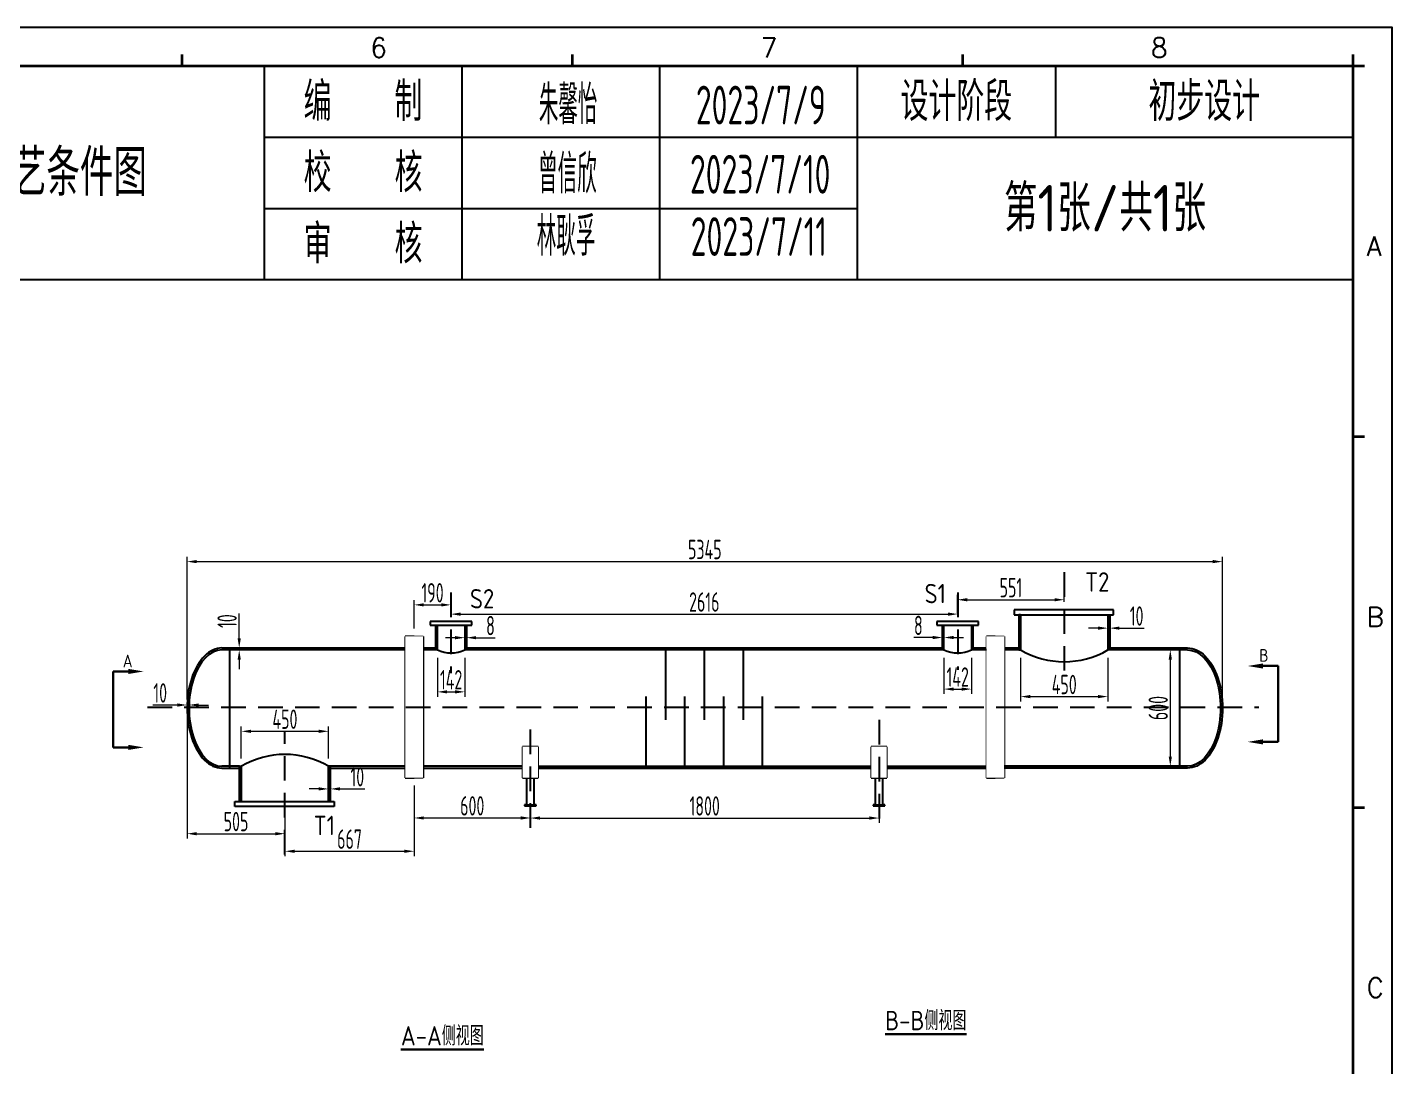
# Model space of a CAD drawing. Header units: millimetres. Extents: x 336 to 1177, y 752 to 1346.
# Drawn here: x 824.5 to 1176.7, y 1077.9 to 1346.1 of the extents above; entities that cross this region are included whole.
import ezdxf

# ---------------------------------------------------------------- set-up
doc = ezdxf.new("R2010")
doc.units = ezdxf.units.MM
doc.set_wipeout_variables(frame=1)
doc.header["$PDMODE"] = 3
doc.linetypes.add('DASHED2', pattern=[9.525, 6.35, -3.175])
for name, color, linetype, lineweight in [('03-标注', 5, 'Continuous', 18), ('09-文本', 7, 'Continuous', 25), ('3-中心线', 10, 'DASHED2', 25), ('INSTRUCTION', 6, 'Continuous', 30), ('设备', 7, 'Continuous', 30)]:
    doc.layers.add(name, color=color, linetype=linetype, lineweight=lineweight)
for name, color, linetype in [('图框内', 7, 'Continuous'), ('图框外', 7, 'Continuous'), ('文字', 7, 'Continuous')]:
    doc.layers.add(name, color=color, linetype=linetype)
doc.styles.add('5-gbcbig', font='gbenor.shx', dxfattribs={"width": 0.7, "height": 5, "bigfont": 'gbcbig.shx'})
doc.styles.add('Romans', font='romans.shx')
doc.styles.add('VAc', font='gbenor.shx', dxfattribs={"bigfont": 'gbcbig.shx'})
doc.dimstyles.new('1：20', dxfattribs={"dimtxt": 5, "dimasz": 2.5, "dimexe": 1.25, "dimexo": 2, "dimtad": 1, "dimdec": 0, "dimlfac": 20, "dimtxsty": '5-gbcbig', "dimcen": 2.5, "dimclrd": 256, "dimclre": 256, "dimclrt": 256, "dimadec": 0, "dimazin": 0, "dimtfac": 1, "dimtdec": 0, "dimtmove": 0, "dimatfit": 3, "dimfxl": 0, "dimlwd": -1, "dimlwe": -1, "dimarcsym": 0})

# ---------------------------------------------------------------- blocks, each defined once
blk = doc.blocks.new('*D70')
at = {"layer": '03-标注', "transparency": 16777216}
for p, q in [((865.77, 1168.68), (865.77, 1136.76)), ((891.02, 1143.06), (891.02, 1136.76)), ((868.27, 1138.01), (888.52, 1138.01))]:
    blk.add_line(p, q, dxfattribs=at)
for points in [[(868.27, 1138.43), (868.27, 1137.59), (865.77, 1138.01)], [(888.52, 1138.43), (888.52, 1137.59), (891.02, 1138.01)]]:
    blk.add_solid(points, dxfattribs=at)
at = {"layer": 'Defpoints', "color": 0, "transparency": 16777216}
for p in [(865.77, 1170.68), (891.02, 1145.06), (891.02, 1138.01)]:
    blk.add_point(p, dxfattribs=at)
at = {"layer": '03-标注', "transparency": 16777216, "insert": (878.4, 1141.14), "char_height": 5, "attachment_point": 5, "style": '5-gbcbig'}
blk.add_mtext('505', dxfattribs=at)
blk = doc.blocks.new('*D71')
at = {"layer": '03-标注', "transparency": 16777216}
for p, q in [((924.37, 1150.43), (924.37, 1132.23)), ((891.02, 1143.06), (891.02, 1132.23)), ((893.52, 1133.48), (921.87, 1133.48))]:
    blk.add_line(p, q, dxfattribs=at)
for points in [[(893.52, 1133.89), (893.52, 1133.06), (891.02, 1133.48)], [(921.87, 1133.89), (921.87, 1133.06), (924.37, 1133.48)]]:
    blk.add_solid(points, dxfattribs=at)
at = {"layer": 'Defpoints', "color": 0, "transparency": 16777216}
for p in [(924.37, 1152.43), (891.02, 1145.06), (924.37, 1133.48)]:
    blk.add_point(p, dxfattribs=at)
at = {"layer": '03-标注', "transparency": 16777216, "insert": (907.7, 1136.6), "char_height": 5, "attachment_point": 5, "style": '5-gbcbig'}
blk.add_mtext('667', dxfattribs=at)
blk = doc.blocks.new('*D72')
at = {"layer": '03-标注', "transparency": 16777216}
for p, q in [((924.37, 1150.43), (924.37, 1140.82)), ((926.87, 1142.07), (951.87, 1142.07)), ((954.37, 1143.23), (954.37, 1140.82))]:
    blk.add_line(p, q, dxfattribs=at)
for points in [[(926.87, 1142.49), (926.87, 1141.65), (924.37, 1142.07)], [(951.87, 1142.49), (951.87, 1141.65), (954.37, 1142.07)]]:
    blk.add_solid(points, dxfattribs=at)
at = {"layer": 'Defpoints', "color": 0, "transparency": 16777216}
for p in [(924.37, 1152.43), (954.37, 1145.23), (954.37, 1142.07)]:
    blk.add_point(p, dxfattribs=at)
at = {"layer": '03-标注', "transparency": 16777216, "insert": (939.37, 1145.2), "char_height": 5, "attachment_point": 5, "style": '5-gbcbig'}
blk.add_mtext('600', dxfattribs=at)
blk = doc.blocks.new('*D73')
at = {"layer": '03-标注', "transparency": 16777216}
for p, q in [((954.37, 1143.23), (954.37, 1140.8)), ((956.87, 1142.05), (1041.87, 1142.05)), ((1044.37, 1143.23), (1044.37, 1140.8))]:
    blk.add_line(p, q, dxfattribs=at)
for points in [[(956.87, 1142.47), (956.87, 1141.63), (954.37, 1142.05)], [(1041.87, 1142.47), (1041.87, 1141.63), (1044.37, 1142.05)]]:
    blk.add_solid(points, dxfattribs=at)
at = {"layer": 'Defpoints', "color": 0, "transparency": 16777216}
for p in [(954.37, 1145.23), (1044.37, 1145.23), (1044.37, 1142.05)]:
    blk.add_point(p, dxfattribs=at)
at = {"layer": '03-标注', "transparency": 16777216, "insert": (999.37, 1145.17), "char_height": 5, "attachment_point": 5, "style": '5-gbcbig'}
blk.add_mtext('1800', dxfattribs=at)
blk = doc.blocks.new('*D74')
at = {"layer": '03-标注', "transparency": 16777216}
for p, q in [((924.37, 1190.93), (924.37, 1198.31)), ((933.87, 1194.75), (933.87, 1198.31)), ((926.87, 1197.06), (931.37, 1197.06))]:
    blk.add_line(p, q, dxfattribs=at)
for points in [[(926.87, 1197.48), (926.87, 1196.64), (924.37, 1197.06)], [(931.37, 1197.48), (931.37, 1196.64), (933.87, 1197.06)]]:
    blk.add_solid(points, dxfattribs=at)
at = {"layer": 'Defpoints', "color": 0, "transparency": 16777216}
for p in [(933.87, 1197.06), (933.87, 1192.75), (924.37, 1188.93)]:
    blk.add_point(p, dxfattribs=at)
at = {"layer": '03-标注', "transparency": 16777216, "insert": (929.12, 1200.18), "char_height": 5, "attachment_point": 5, "style": '5-gbcbig'}
blk.add_mtext('190', dxfattribs=at)
blk = doc.blocks.new('*D75')
at = {"layer": '03-标注', "transparency": 16777216}
for p, q in [((933.87, 1194.75), (933.87, 1195.92)), ((936.37, 1194.67), (1062.17, 1194.67)), ((1064.67, 1194.75), (1064.67, 1195.92))]:
    blk.add_line(p, q, dxfattribs=at)
for points in [[(936.37, 1195.09), (936.37, 1194.25), (933.87, 1194.67)], [(1062.17, 1195.09), (1062.17, 1194.25), (1064.67, 1194.67)]]:
    blk.add_solid(points, dxfattribs=at)
at = {"layer": 'Defpoints', "color": 0, "transparency": 16777216}
for p in [(1064.67, 1194.67), (933.87, 1192.75), (1064.67, 1192.75)]:
    blk.add_point(p, dxfattribs=at)
at = {"layer": '03-标注', "transparency": 16777216, "insert": (999.27, 1197.79), "char_height": 5, "attachment_point": 5, "style": '5-gbcbig'}
blk.add_mtext('2616', dxfattribs=at)
blk = doc.blocks.new('*D76')
at = {"layer": '03-标注', "transparency": 16777216}
for p, q in [((1064.62, 1194.75), (1064.62, 1199.63)), ((1067.12, 1198.38), (1089.67, 1198.38)), ((1092.17, 1197.81), (1092.17, 1199.63))]:
    blk.add_line(p, q, dxfattribs=at)
for points in [[(1067.12, 1198.8), (1067.12, 1197.96), (1064.62, 1198.38)], [(1089.67, 1198.8), (1089.67, 1197.96), (1092.17, 1198.38)]]:
    blk.add_solid(points, dxfattribs=at)
at = {"layer": 'Defpoints', "color": 0, "transparency": 16777216}
for p in [(1092.17, 1198.38), (1092.17, 1195.81), (1064.62, 1192.75)]:
    blk.add_point(p, dxfattribs=at)
at = {"layer": '03-标注', "transparency": 16777216, "insert": (1078.4, 1201.5), "char_height": 5, "attachment_point": 5, "style": '5-gbcbig'}
blk.add_mtext('551', dxfattribs=at)
blk = doc.blocks.new('*D77')
at = {"layer": '03-标注', "transparency": 16777216}
for p, q in [((865.77, 1172.68), (865.77, 1209.47)), ((868.27, 1208.22), (1130.52, 1208.22)), ((1133.02, 1172.68), (1133.02, 1209.47))]:
    blk.add_line(p, q, dxfattribs=at)
for points in [[(868.27, 1208.64), (868.27, 1207.81), (865.77, 1208.22)], [(1130.52, 1208.64), (1130.52, 1207.81), (1133.02, 1208.22)]]:
    blk.add_solid(points, dxfattribs=at)
at = {"layer": 'Defpoints', "color": 0, "transparency": 16777216}
for p in [(1133.02, 1208.22), (865.77, 1170.68), (1133.02, 1170.68)]:
    blk.add_point(p, dxfattribs=at)
at = {"layer": '03-标注', "transparency": 16777216, "insert": (999.4, 1211.35), "char_height": 5, "attachment_point": 5, "style": '5-gbcbig'}
blk.add_mtext('5345', dxfattribs=at)
blk = doc.blocks.new('*D78')
at = {"layer": '03-标注', "transparency": 16777216}
for p, q in [((930.38, 1183.43), (930.38, 1173.36)), ((937.46, 1183.43), (937.46, 1173.36)), ((932.88, 1174.61), (934.96, 1174.61))]:
    blk.add_line(p, q, dxfattribs=at)
for points in [[(932.88, 1175.03), (932.88, 1174.2), (930.38, 1174.61)], [(934.96, 1175.03), (934.96, 1174.2), (937.46, 1174.61)]]:
    blk.add_solid(points, dxfattribs=at)
at = {"layer": 'Defpoints', "color": 0, "transparency": 16777216}
for p in [(930.38, 1185.43), (937.46, 1185.43), (937.46, 1174.61)]:
    blk.add_point(p, dxfattribs=at)
at = {"layer": '03-标注', "transparency": 16777216, "insert": (933.92, 1177.74), "char_height": 5, "attachment_point": 5, "style": '5-gbcbig'}
blk.add_mtext('142', dxfattribs=at)
blk = doc.blocks.new('*D79')
at = {"layer": '03-标注', "transparency": 16777216}
for p, q in [((934.96, 1188.59), (932.46, 1188.59)), ((937.46, 1188.59), (937.86, 1188.59)), ((937.46, 1186.62), (937.46, 1187.34)), ((937.86, 1186.62), (937.86, 1187.34)), ((940.36, 1188.59), (945.28, 1188.59))]:
    blk.add_line(p, q, dxfattribs=at)
for points in [[(934.96, 1189), (934.96, 1188.17), (937.46, 1188.59)], [(940.36, 1189), (940.36, 1188.17), (937.86, 1188.59)]]:
    blk.add_solid(points, dxfattribs=at)
at = {"layer": 'Defpoints', "color": 0, "transparency": 16777216}
for p in [(937.46, 1188.62), (937.86, 1188.62), (937.86, 1188.59)]:
    blk.add_point(p, dxfattribs=at)
at = {"layer": '03-标注', "transparency": 16777216, "insert": (944.07, 1191.71), "char_height": 5, "attachment_point": 5, "style": '5-gbcbig'}
blk.add_mtext('8', dxfattribs=at)
blk = doc.blocks.new('*D80')
at = {"layer": '03-标注', "transparency": 16777216}
for p, q in [((1061.13, 1183.43), (1061.13, 1174.08)), ((1068.21, 1183.43), (1068.21, 1174.08)), ((1063.63, 1175.33), (1065.71, 1175.33))]:
    blk.add_line(p, q, dxfattribs=at)
for points in [[(1063.63, 1175.74), (1063.63, 1174.91), (1061.13, 1175.33)], [(1065.71, 1175.74), (1065.71, 1174.91), (1068.21, 1175.33)]]:
    blk.add_solid(points, dxfattribs=at)
at = {"layer": 'Defpoints', "color": 0, "transparency": 16777216}
for p in [(1061.13, 1185.43), (1068.21, 1185.43), (1068.21, 1175.33)]:
    blk.add_point(p, dxfattribs=at)
at = {"layer": '03-标注', "transparency": 16777216, "insert": (1064.67, 1178.45), "char_height": 5, "attachment_point": 5, "style": '5-gbcbig'}
blk.add_mtext('142', dxfattribs=at)
blk = doc.blocks.new('*D81')
at = {"layer": '03-标注', "transparency": 16777216}
for p, q in [((1060.73, 1190.63), (1060.73, 1189.88)), ((1061.13, 1190.63), (1061.13, 1189.88)), ((1058.23, 1188.63), (1053.31, 1188.63)), ((1061.13, 1188.63), (1060.73, 1188.63)), ((1063.63, 1188.63), (1066.13, 1188.63))]:
    blk.add_line(p, q, dxfattribs=at)
for points in [[(1058.23, 1189.05), (1058.23, 1188.22), (1060.73, 1188.63)], [(1063.63, 1189.05), (1063.63, 1188.22), (1061.13, 1188.63)]]:
    blk.add_solid(points, dxfattribs=at)
at = {"layer": 'Defpoints', "color": 0, "transparency": 16777216}
for p in [(1060.73, 1188.63), (1060.73, 1188.63), (1061.13, 1188.63)]:
    blk.add_point(p, dxfattribs=at)
at = {"layer": '03-标注', "transparency": 16777216, "insert": (1054.52, 1191.76), "char_height": 5, "attachment_point": 5, "style": '5-gbcbig'}
blk.add_mtext('8', dxfattribs=at)
blk = doc.blocks.new('*D82')
at = {"layer": '03-标注', "transparency": 16777216}
for p, q in [((1080.92, 1183.43), (1080.92, 1172.14)), ((1103.42, 1183.43), (1103.42, 1172.14)), ((1083.42, 1173.39), (1100.92, 1173.39))]:
    blk.add_line(p, q, dxfattribs=at)
for points in [[(1083.42, 1173.81), (1083.42, 1172.97), (1080.92, 1173.39)], [(1100.92, 1173.81), (1100.92, 1172.97), (1103.42, 1173.39)]]:
    blk.add_solid(points, dxfattribs=at)
at = {"layer": 'Defpoints', "color": 0, "transparency": 16777216}
for p in [(1080.92, 1185.43), (1103.42, 1185.43), (1103.42, 1173.39)]:
    blk.add_point(p, dxfattribs=at)
at = {"layer": '03-标注', "transparency": 16777216, "insert": (1092.17, 1176.51), "char_height": 5, "attachment_point": 5, "style": '5-gbcbig'}
blk.add_mtext('450', dxfattribs=at)
blk = doc.blocks.new('*D83')
at = {"layer": '03-标注', "transparency": 16777216}
for p, q in [((1100.92, 1191.05), (1098.42, 1191.05)), ((1103.42, 1191.05), (1103.92, 1191.05)), ((1106.42, 1191.05), (1112.8, 1191.05)), ((1103.42, 1189.21), (1103.42, 1189.8)), ((1103.92, 1189.21), (1103.92, 1189.8))]:
    blk.add_line(p, q, dxfattribs=at)
for points in [[(1100.92, 1191.47), (1100.92, 1190.64), (1103.42, 1191.05)], [(1106.42, 1191.47), (1106.42, 1190.64), (1103.92, 1191.05)]]:
    blk.add_solid(points, dxfattribs=at)
at = {"layer": 'Defpoints', "color": 0, "transparency": 16777216}
for p in [(1103.42, 1191.21), (1103.92, 1191.21), (1103.92, 1191.05)]:
    blk.add_point(p, dxfattribs=at)
at = {"layer": '03-标注', "transparency": 16777216, "insert": (1110.86, 1194.18), "char_height": 5, "attachment_point": 5, "style": '5-gbcbig'}
blk.add_mtext('10', dxfattribs=at)
blk = doc.blocks.new('*D84')
at = {"layer": '03-标注', "transparency": 16777216}
for p, q in [((879.77, 1157.43), (879.77, 1165.68)), ((882.27, 1164.43), (899.77, 1164.43)), ((902.27, 1157.43), (902.27, 1165.68))]:
    blk.add_line(p, q, dxfattribs=at)
for points in [[(882.27, 1164.85), (882.27, 1164.01), (879.77, 1164.43)], [(899.77, 1164.85), (899.77, 1164.01), (902.27, 1164.43)]]:
    blk.add_solid(points, dxfattribs=at)
at = {"layer": 'Defpoints', "color": 0, "transparency": 16777216}
for p in [(902.27, 1164.43), (879.77, 1155.43), (902.27, 1155.43)]:
    blk.add_point(p, dxfattribs=at)
at = {"layer": '03-标注', "transparency": 16777216, "insert": (891.02, 1167.55), "char_height": 5, "attachment_point": 5, "style": '5-gbcbig'}
blk.add_mtext('450', dxfattribs=at)
blk = doc.blocks.new('*D85')
at = {"layer": '03-标注', "transparency": 16777216}
for p, q in [((899.77, 1149.57), (897.27, 1149.57)), ((902.27, 1149.57), (902.77, 1149.57)), ((902.27, 1148.24), (902.27, 1148.32)), ((902.77, 1148.24), (902.77, 1148.32)), ((905.27, 1149.57), (911.65, 1149.57))]:
    blk.add_line(p, q, dxfattribs=at)
for points in [[(899.77, 1149.99), (899.77, 1149.16), (902.27, 1149.57)], [(905.27, 1149.99), (905.27, 1149.16), (902.77, 1149.57)]]:
    blk.add_solid(points, dxfattribs=at)
at = {"layer": 'Defpoints', "color": 0, "transparency": 16777216}
for p in [(902.27, 1150.24), (902.77, 1150.24), (902.77, 1149.57)]:
    blk.add_point(p, dxfattribs=at)
at = {"layer": '03-标注', "transparency": 16777216, "insert": (909.71, 1152.7), "char_height": 5, "attachment_point": 5, "style": '5-gbcbig'}
blk.add_mtext('10', dxfattribs=at)
blk = doc.blocks.new('*D86')
at = {"layer": '03-标注', "transparency": 16777216}
for p, q in [((863.27, 1171.22), (856.89, 1171.22)), ((865.77, 1172.68), (865.77, 1172.47)), ((866.27, 1171.22), (865.77, 1171.22)), ((866.27, 1172.68), (866.27, 1172.47)), ((868.77, 1171.22), (871.27, 1171.22))]:
    blk.add_line(p, q, dxfattribs=at)
for points in [[(863.27, 1171.63), (863.27, 1170.8), (865.77, 1171.22)], [(868.77, 1171.63), (868.77, 1170.8), (866.27, 1171.22)]]:
    blk.add_solid(points, dxfattribs=at)
at = {"layer": 'Defpoints', "color": 0, "transparency": 16777216}
for p in [(865.77, 1170.68), (866.27, 1171.22), (866.27, 1170.68)]:
    blk.add_point(p, dxfattribs=at)
at = {"layer": '03-标注', "transparency": 16777216, "insert": (858.83, 1174.34), "char_height": 5, "attachment_point": 5, "style": '5-gbcbig'}
blk.add_mtext('10', dxfattribs=at)
blk = doc.blocks.new('*D87')
at = {"layer": '03-标注', "transparency": 16777216}
for p, q in [((879.22, 1188.43), (879.22, 1194.81)), ((878.77, 1185.93), (880.47, 1185.93)), ((878.77, 1185.43), (880.47, 1185.43)), ((879.22, 1185.43), (879.22, 1185.93)), ((879.22, 1182.93), (879.22, 1180.43))]:
    blk.add_line(p, q, dxfattribs=at)
for points in [[(878.81, 1188.43), (879.64, 1188.43), (879.22, 1185.93)], [(878.81, 1182.93), (879.64, 1182.93), (879.22, 1185.43)]]:
    blk.add_solid(points, dxfattribs=at)
at = {"layer": 'Defpoints', "color": 0, "transparency": 16777216}
for p in [(876.77, 1185.93), (876.77, 1185.43), (879.22, 1185.93)]:
    blk.add_point(p, dxfattribs=at)
at = {"layer": '03-标注', "transparency": 16777216, "insert": (876.1, 1192.87), "char_height": 5, "attachment_point": 5, "rotation": 90, "style": '5-gbcbig'}
blk.add_mtext('10', dxfattribs=at)
blk = doc.blocks.new('*D88')
at = {"layer": '03-标注', "transparency": 16777216}
for p, q in [((1120.02, 1185.43), (1118.3, 1185.43)), ((1119.55, 1182.93), (1119.55, 1157.93)), ((1120.02, 1155.43), (1118.3, 1155.43))]:
    blk.add_line(p, q, dxfattribs=at)
for points in [[(1119.13, 1182.93), (1119.96, 1182.93), (1119.55, 1185.43)], [(1119.13, 1157.93), (1119.96, 1157.93), (1119.55, 1155.43)]]:
    blk.add_solid(points, dxfattribs=at)
at = {"layer": 'Defpoints', "color": 0, "transparency": 16777216}
for p in [(1122.02, 1185.43), (1119.55, 1155.43), (1122.02, 1155.43)]:
    blk.add_point(p, dxfattribs=at)
at = {"layer": '03-标注', "transparency": 16777216, "insert": (1116.42, 1170.43), "char_height": 5, "attachment_point": 5, "rotation": 90, "style": '5-gbcbig'}
blk.add_mtext('600', dxfattribs=at)

msp = doc.modelspace()

# ---------------------------------------------------------------- linework, layer by layer
for p, q in [((1104.918, 1195.806), (1079.22, 1195.806)), ((1079.22, 1195.806), (1079.22, 1194.506)), ((1079.22, 1194.506), (1080.922, 1194.506)), ((1080.922, 1194.506), (1080.422, 1194.506)), ((1080.422, 1194.506), (1080.422, 1185.431)), ((1080.922, 1194.506), (1080.922, 1185.431)), ((1080.922, 1194.506), (1103.418, 1194.506)), ((1103.418, 1194.506), (1103.418, 1185.431)), ((1103.418, 1194.506), (1104.918, 1194.506)), ((1103.418, 1194.506), (1103.918, 1194.506)), ((1103.918, 1194.506), (1103.918, 1185.431)), ((1104.918, 1194.506), (1104.918, 1195.806)), ((939.254, 1192.752), (928.496, 1192.752)), ((928.496, 1192.752), (928.496, 1191.834)), ((928.496, 1191.834), (931.064, 1191.834)), ((929.982, 1185.431), (929.982, 1191.834)), ((930.382, 1185.431), (930.382, 1191.834)), ((931.064, 1191.834), (939.254, 1191.834)), ((931.064, 1191.834), (936.65, 1191.834)), ((937.464, 1191.808), (937.464, 1185.431)), ((937.464, 1191.808), (937.864, 1191.808)), ((937.864, 1191.808), (937.864, 1185.431)), ((939.254, 1191.834), (939.254, 1192.752)), ((1070.004, 1192.752), (1059.246, 1192.752)), ((1059.246, 1192.752), (1059.246, 1191.834)), ((1059.246, 1191.834), (1061.814, 1191.834)), ((1060.732, 1185.431), (1060.732, 1191.834)), ((1061.132, 1185.431), (1061.132, 1191.834)), ((1061.814, 1191.834), (1070.004, 1191.834)), ((1061.814, 1191.834), (1067.4, 1191.834)), ((1068.214, 1191.808), (1068.214, 1185.431)), ((1068.214, 1191.808), (1068.614, 1191.808)), ((1068.614, 1191.808), (1068.614, 1185.431)), ((1070.004, 1191.834), (1070.004, 1192.752)), ((924.37, 1188.931), (922.07, 1188.931)), ((922.07, 1188.931), (922.07, 1152.431)), ((924.37, 1188.931), (924.37, 1152.431)), ((924.37, 1188.931), (926.67, 1188.931)), ((926.67, 1188.931), (926.67, 1152.431)), ((1074.37, 1188.931), (1072.07, 1188.931)), ((1072.07, 1188.931), (1072.07, 1152.431)), ((1074.37, 1188.931), (1074.37, 1152.431)), ((1074.37, 1188.931), (1076.67, 1188.931)), ((1076.67, 1188.931), (1076.67, 1152.431)), ((874.77, 1185.931), (929.982, 1185.931)), ((930.382, 1185.431), (874.77, 1185.431)), ((876.77, 1154.931), (876.77, 1185.931)), ((937.864, 1185.431), (937.464, 1185.431)), ((937.864, 1185.931), (1060.732, 1185.931)), ((1061.132, 1185.431), (937.864, 1185.431)), ((989.273, 1185.431), (989.273, 1167.431)), ((999.273, 1185.431), (999.273, 1167.431)), ((1009.273, 1185.431), (1009.273, 1167.431)), ((1068.614, 1185.431), (1068.214, 1185.431)), ((1080.922, 1185.431), (1068.214, 1185.431)), ((1068.614, 1185.931), (1080.422, 1185.931)), ((1080.422, 1185.431), (1080.922, 1185.431)), ((1124.02, 1185.431), (1103.418, 1185.431)), ((1103.918, 1185.431), (1103.418, 1185.431)), ((1103.918, 1185.931), (1124.02, 1185.931)), ((1122.02, 1154.931), (1122.02, 1185.931)), ((984.273, 1155.431), (984.273, 1173.431)), ((994.273, 1155.431), (994.273, 1173.431)), ((1004.273, 1155.431), (1004.273, 1173.431)), ((1014.273, 1155.431), (1014.273, 1173.431)), ((956.37, 1160.431), (952.37, 1160.431)), ((952.37, 1160.431), (952.37, 1152.431)), ((956.37, 1154.431), (956.37, 1160.431)), ((1046.37, 1160.431), (1042.37, 1160.431)), ((1042.37, 1160.431), (1042.37, 1152.431)), ((1046.37, 1154.431), (1046.37, 1160.431)), ((879.272, 1155.431), (874.77, 1155.431)), ((879.272, 1146.355), (879.272, 1155.431)), ((879.272, 1155.431), (879.772, 1155.431)), ((879.772, 1146.355), (879.772, 1155.431)), ((924.37, 1155.431), (902.268, 1155.431)), ((902.268, 1146.355), (902.268, 1155.431)), ((902.768, 1155.431), (902.268, 1155.431)), ((902.768, 1146.355), (902.768, 1155.431)), ((954.37, 1155.431), (924.37, 1155.431)), ((954.37, 1155.431), (1044.37, 1155.431)), ((1044.37, 1155.431), (1074.37, 1155.431)), ((874.77, 1154.931), (879.272, 1154.931)), ((902.768, 1154.931), (1074.37, 1154.931)), ((922.07, 1152.431), (924.37, 1152.431)), ((926.67, 1152.431), (924.37, 1152.431)), ((952.37, 1152.431), (956.37, 1152.431)), ((952.37, 1152.431), (953.37, 1152.431)), ((953.37, 1152.431), (953.37, 1145.431)), ((955.37, 1145.431), (955.37, 1152.431)), ((956.37, 1152.431), (956.37, 1154.431)), ((1042.37, 1152.431), (1046.37, 1152.431)), ((1042.37, 1152.431), (1043.37, 1152.431)), ((1043.37, 1152.431), (1043.37, 1145.431)), ((1045.37, 1145.431), (1045.37, 1152.431)), ((1046.37, 1152.431), (1046.37, 1154.431)), ((1072.07, 1152.431), (1074.37, 1152.431)), ((1076.67, 1152.431), (1074.37, 1152.431)), ((878.07, 1145.055), (878.07, 1146.355)), ((878.07, 1146.355), (879.772, 1146.355)), ((903.768, 1145.055), (878.07, 1145.055)), ((879.772, 1146.355), (879.272, 1146.355)), ((879.772, 1146.355), (902.268, 1146.355)), ((902.268, 1146.355), (903.768, 1146.355)), ((902.268, 1146.355), (902.768, 1146.355)), ((903.768, 1146.355), (903.768, 1145.055)), ((953.37, 1145.431), (952.87, 1145.431)), ((952.87, 1145.431), (952.87, 1145.231)), ((952.87, 1145.231), (955.87, 1145.231)), ((953.37, 1145.431), (955.37, 1145.431)), ((955.87, 1145.431), (955.37, 1145.431)), ((955.87, 1145.231), (955.87, 1145.431)), ((1043.37, 1145.431), (1042.87, 1145.431)), ((1042.87, 1145.431), (1042.87, 1145.231)), ((1042.87, 1145.231), (1045.87, 1145.231)), ((1043.37, 1145.431), (1045.37, 1145.431)), ((1045.87, 1145.431), (1045.37, 1145.431)), ((1045.87, 1145.231), (1045.87, 1145.431))]:
    msp.add_line(p, q)
for centre, radius, start, end in [((933.923, 1193.153), 8.496, 245.36663, 294.63337), ((1064.673, 1193.153), 8.496, 245.36663, 294.63337), ((1092.17, 1204.759), 22.363, 239.80405, 300.19595), ((891.02, 1136.102), 22.363, 59.80405, 120.19595)]:
    msp.add_arc(centre, radius, start, end)
for major_axis, ratio in [((0, 15.5), 0.5806452), ((0, 15), 0.5669117)]:
    msp.add_ellipse((874.77, 1170.431), major_axis=major_axis, ratio=ratio, start_param=6.2831853, end_param=9.424778)
at = {"extrusion": (0, 0, -1)}
for major_axis, ratio in [((0, 15.5), 0.5806452), ((0, 15), 0.5669117)]:
    msp.add_ellipse((1124.02, 1170.431), major_axis=major_axis, ratio=ratio, start_param=6.2831853, end_param=9.424778, dxfattribs=at)
at = {"layer": '3-中心线'}
for p, q in [((1092.17, 1205.493), (1092.17, 1178.015)), ((933.87, 1200.233), (933.87, 1179.436)), ((1064.67, 1200.233), (1064.67, 1180.266)), ((891.02, 1132.659), (891.02, 1164.215))]:
    msp.add_line(p, q, dxfattribs=at)
at = {"layer": 'INSTRUCTION'}
for p, q in [((846.688, 1179.874), (846.688, 1160.288)), ((850.605, 1179.874), (846.688, 1179.874)), ((1143.471, 1181.291), (1147.389, 1181.291)), ((1147.389, 1181.291), (1147.389, 1161.704)), ((850.605, 1160.288), (846.688, 1160.288)), ((1143.471, 1161.704), (1147.389, 1161.704))]:
    msp.add_line(p, q, dxfattribs=at)
for points in [[(850.605, 1179.874, 1.32, 0, 0), (854.564, 1179.874, 0, 0, 0)], [(1143.471, 1181.291, 1.32, 0, 0), (1139.512, 1181.291, 0, 0, 0)], [(1143.471, 1161.704, 1.32, 0, 0), (1139.512, 1161.704, 0, 0, 0)], [(850.605, 1160.288, 1.32, 0, 0), (854.564, 1160.288, 0, 0, 0)]]:
    msp.add_lwpolyline(points, format="xyseb", dxfattribs=at)
at = {"layer": '图框内'}
for p, q in [((885.683, 1336.101), (885.683, 1281.007)), ((936.696, 1336.101), (936.696, 1281.007)), ((987.709, 1336.101), (987.709, 1281.007)), ((1038.721, 1336.101), (1038.721, 1281.007)), ((1089.932, 1336.101), (1089.932, 1317.736)), ((885.683, 1317.736), (1166.695, 1317.736)), ((885.683, 1299.371), (1038.721, 1299.371)), ((360.695, 1281.007), (1166.695, 1281.007))]:
    msp.add_line(p, q, dxfattribs=at)
at = {"layer": '图框内', "const_width": 0.7}
for points in [[(864.445, 1336.101), (864.445, 1339.101)], [(965.195, 1336.101), (965.195, 1339.101)], [(965.195, 1336.101), (965.195, 1339.101)], [(1065.945, 1336.101), (1065.945, 1339.101)], [(1166.695, 1336.101), (1166.695, 1339.101)], [(360.695, 1336.101), (1166.695, 1336.101)], [(1166.695, 762.101), (1166.695, 1336.101)], [(1169.695, 1336.101), (1166.695, 1336.101)], [(1169.695, 1240.431), (1166.695, 1240.431)], [(1169.695, 1144.761), (1166.695, 1144.761)]]:
    msp.add_lwpolyline(points, dxfattribs=at)
at = {"layer": '图框外'}
msp.add_lwpolyline([(335.695, 1346.101), (1176.695, 1346.101), (1176.695, 752.101), (335.695, 752.101)], close=True, dxfattribs=at)

# ---------------------------------------------------------------- texts
at = {"attachment_point": 5, "style": 'VAc'}
for s, width, insert, char_height in [('编   制', 51.01266, (911.19, 1326.918), 10), ('设计阶段', 51.2107, (1064.327, 1326.918), 10), ('初步设计', 76.76267, (1128.313, 1326.918), 10), ('校   核', 51.01266, (911.19, 1308.554), 10), ('第1张/共1张', 127.97337, (1102.708, 1299.371), 12), ('审   核', 51.01266, (911.19, 1290.189), 10)]:
    msp.add_mtext_dynamic_manual_height_columns(s, width=width, gutter_width=12.5, heights=[0], dxfattribs=dict(at, insert=insert, char_height=char_height))
at = {"insert": (820.827, 1308.554), "char_height": 12, "width": 129.71349, "attachment_point": 5, "style": 'VAc'}
msp.add_mtext('换热器工艺条件图', dxfattribs=at)
at = {"layer": '09-文本', "char_height": 10, "attachment_point": 5, "style": '5-gbcbig'}
for s, insert in [('朱馨怡', (964.114, 1326.097)), ('2023/7/9', (1013.872, 1326.034)), ('曾信欣', (963.937, 1308.246)), ('2023/7/10', (1013.694, 1308.182)), ('林耿孚', (963.582, 1292.167)), ('2023/7/11', (1013.339, 1292.104))]:
    msp.add_mtext_dynamic_manual_height_columns(s, width=40, gutter_width=50, heights=[0], dxfattribs=dict(at, insert=insert))
at = {"layer": 'INSTRUCTION', "char_height": 5, "attachment_point": 1, "style": 'VAc'}
for s, insert in [('T2', (1097.56, 1205.475)), ('S2', (938.773, 1201.14)), ('S1', (1056.127, 1202.473)), ('T1', (898.444, 1142.645))]:
    msp.add_mtext_dynamic_manual_height_columns(s, width=6.13108, gutter_width=12.5, heights=[0], dxfattribs=dict(at, insert=insert))
at = {"layer": 'INSTRUCTION', "width": 10.12205, "style": 'VAc'}
for s, insert, char_height, attachment_point in [('A', (849.172, 1184.246), 3.3, 1), ('B ', (1144.905, 1185.662), 3.2996, 3)]:
    msp.add_mtext(s, dxfattribs=dict(at, insert=insert, char_height=char_height, attachment_point=attachment_point))
at = {"layer": '文字', "char_height": 5, "attachment_point": 1, "style": 'Romans'}
for s, insert, width in [('6', (913.05, 1343.34), 65.29169), ('7', (1013.8, 1343.34), 65.29169), ('8', (1114.55, 1343.34), 65.29169), ('A', (1170.197, 1292.116), 22.04626), ('B', (1170.197, 1196.446), 22.04626), ('C', (1170.197, 1100.776), 22.04626)]:
    msp.add_mtext(s, dxfattribs=dict(at, insert=insert, width=width))
at = {"layer": '设备', "char_height": 5, "width": 33.64561, "attachment_point": 1, "style": 'VAc'}
for s, insert in [('{\\LB-B侧视图}', (1045.94, 1092.296)), ('{\\LA-A侧视图}', (920.958, 1088.362))]:
    msp.add_mtext(s, dxfattribs=dict(at, insert=insert))

# ---------------------------------------------------------------- dimensions: what is measured, and where the dimension line sits
at = {"layer": '03-标注'}
for base, p1, p2, picture, middle in [((1092.17, 1198.379), (1064.625, 1192.752), (1092.17, 1195.806), '*D76', (1078.397, 1201.504)), ((1064.67, 1194.669), (933.875, 1192.752), (1064.67, 1192.752), '*D75', (999.272, 1197.794)), ((1103.918, 1191.054), (1103.418, 1191.21), (1103.918, 1191.21), '*D83', (1110.857, 1194.179)), ((937.864, 1188.586), (937.464, 1188.619), (937.864, 1188.619), '*D79', (944.072, 1191.711)), ((1060.732, 1188.632), (1061.132, 1188.632), (1060.732, 1188.632), '*D81', (1054.523, 1191.757)), ((1103.418, 1173.389), (1080.922, 1185.431), (1103.418, 1185.431), '*D82', (1092.17, 1176.514)), ((902.268, 1164.43), (879.772, 1155.431), (902.268, 1155.431), '*D84', (891.02, 1167.555)), ((902.768, 1149.573), (902.268, 1150.235), (902.768, 1150.235), '*D85', (909.707, 1152.698)), ((1044.37, 1142.05), (954.37, 1145.231), (1044.37, 1145.231), '*D73', (999.37, 1145.175))]:
    dim = msp.add_linear_dim(base=base, p1=p1, p2=p2, dimstyle='1：20', dxfattribs=at)
    dim.commit()
    dim.dimension.update_dxf_attribs({"geometry": picture, "text_midpoint": middle})
dim = msp.add_linear_dim(base=(879.222, 1185.931), p1=(876.77, 1185.431), p2=(876.77, 1185.931), angle=90, dimstyle='1：20', dxfattribs=at)
dim.commit()
dim.dimension.update_dxf_attribs({"geometry": '*D87', "text_midpoint": (879.222, 1192.869), "dimtype": 160})
dim = msp.add_linear_dim(base=(1119.546, 1155.431), p1=(1122.02, 1185.431), p2=(1122.02, 1155.431), angle=90, dimstyle='1：20', dxfattribs=at)
dim.commit()
dim.dimension.update_dxf_attribs({"geometry": '*D88', "text_midpoint": (1116.421, 1170.431)})
for base, p2, picture, middle in [((866.268, 1171.215), (866.268, 1170.676), '*D86', (858.833, 1171.215)), ((891.02, 1138.011), (891.02, 1145.055), '*D70', (878.396, 1138.011))]:
    dim = msp.add_linear_dim(base=base, p1=(865.771, 1170.681), p2=p2, dimstyle='1：20', dxfattribs=at)
    dim.commit()
    dim.dimension.update_dxf_attribs({"geometry": picture, "text_midpoint": middle, "dimtype": 160})

# ---------------------------------------------------------------- next in the draw order: wipeouts: each hides what was drawn before it
for points in [[(922.07, 1188.931), (924.37, 1188.931), (924.37, 1152.431), (922.07, 1152.431)], [(1072.07, 1188.931), (1074.37, 1188.931), (1074.37, 1152.431), (1072.07, 1152.431)], [(952.37, 1160.431), (952.37, 1152.431), (956.37, 1152.431), (956.37, 1160.431)], [(1042.37, 1160.431), (1046.37, 1160.431), (1046.37, 1152.431), (1042.37, 1152.431)]]:
    msp.add_wipeout(points)

# ---------------------------------------------------------------- next in the draw order: linework, layer by layer
msp.add_line((1072.07, 1185.431), (1068.214, 1185.431))
at = {"layer": '3-中心线'}
for p, q in [((954.37, 1139.501), (954.37, 1167.37)), ((1044.37, 1167.37), (1044.37, 1139.501))]:
    msp.add_line(p, q, dxfattribs=at)

# ---------------------------------------------------------------- next in the draw order: dimensions: what is measured, and where the dimension line sits
at = {"layer": '03-标注'}
dim = msp.add_linear_dim(base=(1068.214, 1175.328), p1=(1061.132, 1185.431), p2=(1068.214, 1185.431), dimstyle='1：20', dxfattribs=at)
dim.commit()
dim.dimension.update_dxf_attribs({"geometry": '*D80', "text_midpoint": (1064.673, 1178.453)})

# ---------------------------------------------------------------- next in the draw order: wipeouts: each hides what was drawn before it
for points in [[(924.37, 1188.931), (926.67, 1188.931), (926.67, 1152.431), (924.37, 1152.431)], [(1074.37, 1188.931), (1076.67, 1188.931), (1076.67, 1152.431), (1074.37, 1152.431)]]:
    msp.add_wipeout(points)

# ---------------------------------------------------------------- next in the draw order: linework, layer by layer
for p, q in [((1124.02, 1155.431), (1076.67, 1155.431)), ((1124.02, 1154.931), (1076.67, 1154.931))]:
    msp.add_line(p, q)
at = {"layer": '3-中心线'}
msp.add_line((855.533, 1170.681), (1142.44, 1170.681), dxfattribs=at)

# ---------------------------------------------------------------- next in the draw order: dimensions: what is measured, and where the dimension line sits
at = {"layer": '03-标注'}
for base, p1, p2, picture, middle in [((1133.019, 1208.224), (865.771, 1170.681), (1133.019, 1170.681), '*D77', (999.395, 1211.349)), ((933.875, 1197.06), (924.37, 1188.931), (933.875, 1192.752), '*D74', (929.122, 1200.185)), ((937.464, 1174.612), (930.382, 1185.431), (937.464, 1185.431), '*D78', (933.923, 1177.737)), ((924.37, 1133.477), (891.02, 1145.055), (924.37, 1152.431), '*D71', (907.695, 1136.602)), ((954.37, 1142.071), (924.37, 1152.431), (954.37, 1145.231), '*D72', (939.37, 1145.196))]:
    dim = msp.add_linear_dim(base=base, p1=p1, p2=p2, dimstyle='1：20', dxfattribs=at)
    dim.commit()
    dim.dimension.update_dxf_attribs({"geometry": picture, "text_midpoint": middle})

doc.saveas('drawing.dxf')
